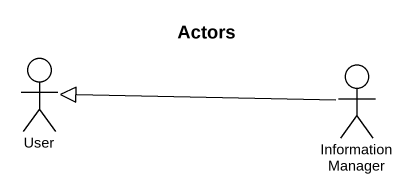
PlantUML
@startuml
title Actors
actor User
actor "Information Manager" as Information_Manager
Information_Manager -left-|> User
@enduml
